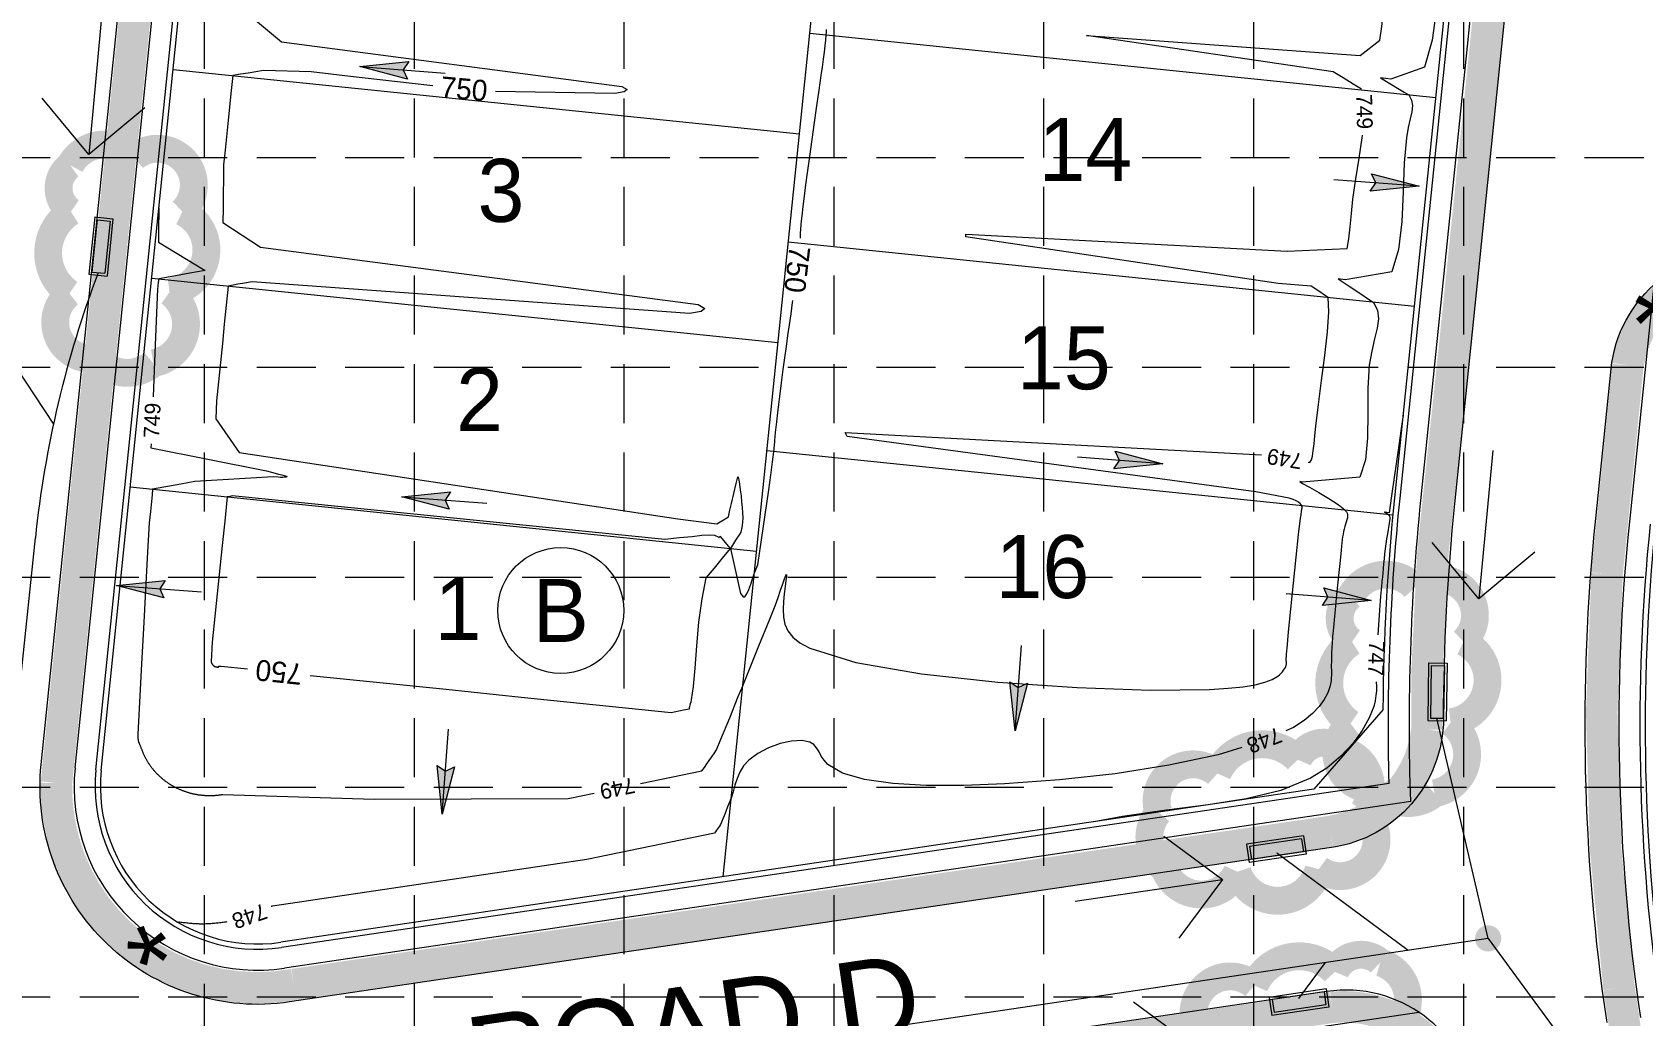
# Model space of a CAD drawing. Header units: feet. Extents: x 46644 to 49208, y 46045 to 47649.
# Drawn here: x 47453 to 47760, y 46723.2 to 46910.7 of the extents above; entities that cross this region are included whole.
import ezdxf
from ezdxf.enums import TextEntityAlignment as Align

# ---------------------------------------------------------------- set-up
doc = ezdxf.new("R2010")
doc.units = ezdxf.units.FT
doc.header["$MEASUREMENT"] = 0
doc.linetypes.add('HIDDEN', pattern=[0.375, 0.25, -0.125])
doc.layers.get('0').update_dxf_attribs({"color": 1})
for name, color, linetype, lineweight in [('06213 - LEVE 12', 1, 'Continuous', 0), ('Level 11', 1, 'Continuous', 0), ('Level 13', 1, 'Continuous', 0), ('Level 15', 1, 'Continuous', 0), ('Level 45', 1, 'Continuous', 0), ('Level 52', 1, 'Continuous', 0), ('PC', 35, 'Continuous', 0), ('STORM', 5, 'Continuous', 0)]:
    doc.layers.add(name, color=color, linetype=linetype, lineweight=lineweight)
for name, color, linetype in [('EROSION BLANKET', 84, 'Continuous'), ('GRID', 254, 'HIDDEN'), ('LEGEND', 7, 'Continuous')]:
    doc.layers.add(name, color=color, linetype=linetype)
doc.styles.get("Standard").update_dxf_attribs({"font": 'ARIAL.TTF'})
doc.styles.add('Style-WORKING', font='WORKING.shx')
doc.styles.add('SURVEY', font='surveyor.shx')

msp = doc.modelspace()

# ---------------------------------------------------------------- hatches: boundary and pattern name
at = {"layer": 'Level 45', "linetype": 'Continuous', "lineweight": 0}
h = msp.add_hatch(color=5, dxfattribs=at)
edge = h.paths.add_edge_path()
edge.add_arc((47730.53, 46737.99), 2.5, 0, 360)
at = {"layer": 'Level 52', "linetype": 'Continuous', "lineweight": 0}
for points in [[(47524.78, 46905.13), (47523.73, 46903.53), (47524.52, 46901.79), (47515.48, 46904.17)], [(47708.06, 46880.4), (47709.11, 46881.99), (47708.32, 46883.74), (47717.36, 46881.36)], [(47659.19, 46827.51), (47660.24, 46829.1), (47659.45, 46830.85), (47668.49, 46828.47)], [(47532.73, 46823.14), (47531.69, 46821.55), (47532.48, 46819.8), (47523.44, 46822.18)], [(47478.37, 46806.24), (47477.32, 46804.65), (47478.11, 46802.9), (47469.07, 46805.28)], [(47698.96, 46801.46), (47700, 46803.05), (47699.21, 46804.8), (47708.25, 46802.42)], [(47639.37, 46786.89), (47640.97, 46785.84), (47642.71, 46786.64), (47640.34, 46777.59)], [(47530.17, 46770.94), (47531.77, 46769.9), (47533.51, 46770.69), (47531.15, 46761.65)]]:
    msp.add_hatch(color=7, dxfattribs=at).paths.add_polyline_path(points)

# ---------------------------------------------------------------- linework, layer by layer
at = {"color": 7, "linetype": 'Continuous', "lineweight": 0}
for p, q in [((47466.42, 46915.68), (47463.77, 46887.43)), ((47463.77, 46887.43), (47454.87, 46898.14)), ((47474.46, 46896.3), (47463.77, 46887.43)), ((47731.4, 46830.99), (47728.75, 46802.74)), ((47728.75, 46802.74), (47719.86, 46813.45)), ((47739.44, 46811.61), (47728.75, 46802.74)), ((47668.72, 46757.49), (47679.87, 46749.21)), ((47651.8, 46745.09), (47679.87, 46749.21)), ((47679.87, 46749.21), (47671.57, 46738.03)), ((47662.93, 46725.93), (47674.08, 46717.64))]:
    msp.add_line(p, q, dxfattribs=at)
at = {"layer": '06213 - LEVE 12', "color": 7, "linetype": 'Continuous', "lineweight": 0}
for p, q in [((47584.7, 46749.74), (47624.06, 47133.06)), ((47712.75, 46821.98), (47742.98, 47116.43)), ((47466.14, 46770), (47500.62, 47105.71)), ((47720.57, 46898.23), (47601.2, 46910.48)), ((47479.87, 46903.63), (47599.24, 46891.37)), ((47716.49, 46858.44), (47597.12, 46870.69)), ((47475.78, 46863.84), (47595.15, 46851.58)), ((47712.4, 46818.64), (47593.03, 46830.9)), ((47471.69, 46824.05), (47591.07, 46811.79)), ((47710.53, 46781.64), (47697.3, 46766.42)), ((47697.3, 46766.42), (47500.38, 46737.26))]:
    msp.add_line(p, q, dxfattribs=at)
at = {"layer": '06213 - LEVE 12', "color": 7, "linetype": 'Continuous', "lineweight": 0, "extrusion": (0, 0, -1)}
for radius, start in [(425, 0.4143), (375, 351.5747)]:
    msp.add_arc((-48135.52, 46778.57), radius, start, 5.8631, dxfattribs=at)
at = {"layer": '06213 - LEVE 12', "color": 7, "linetype": 'Continuous', "lineweight": 0}
msp.add_arc((47495.99, 46766.93), 30, 174.1369, 278.425, dxfattribs=at)
at = {"layer": 'EROSION BLANKET', "linetype": 'Continuous', "lineweight": 0, "const_width": 6}
for points in [[(47941.68, 47315.39), (47942.29, 47197.14, 0.414855), (47963.97, 47174.97), (47979.4, 47173.26, -0.10758), (48082.6, 47134.84), (48395.33, 46935.36, 0.3837), (48423.92, 46939.62, -1.759714), (48447.08, 46868.43, 0.379596), (48421.24, 46855.04, 0.06409), (48411.08, 46791.21), (48407.09, 46494.87, 0.010519), (48408.71, 46472.77, -1.535572), (48335.36, 46504.37, 0.02726), (48351.7, 46526.8), (48367.85, 46556.77, 0.440366), (48352.87, 46585.68, -0.080008), (48202.11, 46647.87), (47959.83, 46814.28, 0.130822), (47849.01, 46858.77), (47780.1, 46865.91, 0.385183), (47757.17, 46847.23), (47753.19, 46807.45, 0.050673), (47755.48, 46728.54), (47775.41, 46593.74)], [(47742.7, 46585.8), (47725.33, 46705.2, 0.408164), (47700.71, 46724.86), (47502.5, 46695.54, 0.402813), (47484.65, 46670.83), (47488.4, 46646.66), (47493.01, 46627.5, -1.233437), (47407.69, 46625.89), (47411.44, 46644.21), (47454.33, 47061.01, 0.408453), (47435.94, 47085.61), (47414.55, 47087.51), (47389.67, 47087.46, -1.038547), (47397.06, 47176.26), (47415.84, 47174.24), (47888.65, 47175.75)]]:
    msp.add_lwpolyline(points, format="xyb", dxfattribs=at)
msp.add_lwpolyline([(47751.66, 47118.27), (47724.39, 46853.32), (47720, 46811.62), (47718.9, 46789.13), (47718.87, 46777.8, -0.335592), (47700.46, 46758.37), (47502.84, 46729.21, -0.474911), (47457.61, 46767.6), (47492.3, 47106.36, -0.371269), (47528.43, 47140.6), (47731.85, 47141.87, -0.40085), (47751.72, 47118.98), (47751.69, 47118.66)], format="xyb", close=True, dxfattribs=at)
at = {"layer": 'GRID', "color": 252, "linetype": 'HIDDEN', "lineweight": 0, "ltscale": 45}
for p, q in [((47485.8, 47606.85), (47485.8, 46206.68)), ((47525.8, 47606.85), (47525.8, 46206.68)), ((47565.8, 47606.85), (47565.8, 46206.68)), ((47605.8, 47606.85), (47605.8, 46206.68)), ((47645.8, 47606.85), (47645.8, 46206.68)), ((47685.8, 47606.85), (47685.8, 46206.68)), ((47725.8, 47606.85), (47725.8, 46206.68)), ((46685.8, 46886.85), (49165.8, 46886.85)), ((46685.8, 46846.85), (49165.8, 46846.85)), ((46685.8, 46806.85), (49165.8, 46806.85)), ((46685.8, 46766.85), (49165.8, 46766.85)), ((46685.8, 46726.85), (49165.8, 46726.85))]:
    msp.add_line(p, q, dxfattribs=at)
at = {"layer": 'LEGEND', "color": 170, "ltscale": 100, "const_width": 5.31}
for points in [[(47460.1, 46860.93, 0.520567), (47460.1, 46860.93, 0.765195), (47465.24, 46848.51, 0.417879), (47476.09, 46847.64, 0.6649), (47479.18, 46861.17, 0.744833), (47481.62, 46876.51, 0.975642), (47472.39, 46886.86, 0.520567), (47460.25, 46885.35, 0.520567), (47460.4, 46876.51, 0.540264), (47460.1, 46860.93)], [(47704.3, 46778.94, 0.520567), (47704.3, 46778.94, 0.765195), (47709.44, 46766.52, 0.417879), (47720.29, 46765.65, 0.6649), (47723.38, 46779.18, 0.744833), (47725.82, 46794.53, 0.975642), (47716.59, 46804.87, 0.520567), (47704.45, 46803.36, 0.520567), (47704.6, 46794.52, 0.540264), (47704.3, 46778.94)], [(47678.91, 46769.42, 0.520567), (47678.91, 46769.42, 0.765195), (47667.67, 46762.04, 0.417879), (47668.84, 46751.23, 0.6649), (47682.71, 46750.71, 0.744833), (47698.24, 46751.19, 0.975642), (47706.68, 46762.19, 0.520567), (47702.92, 46773.84, 0.520567), (47694.27, 46772.04, 0.540264), (47678.91, 46769.42)], [(47685.97, 46729, 0.520567), (47685.97, 46729, 0.765195), (47674.73, 46721.62, 0.417879), (47675.9, 46710.81, 0.6649), (47689.77, 46710.29, 0.744833), (47705.3, 46710.77, 0.975642), (47713.74, 46721.77, 0.520567), (47709.98, 46733.42, 0.520567), (47701.33, 46731.62, 0.540264), (47685.97, 46729)]]:
    msp.add_lwpolyline(points, format="xyb", close=True, dxfattribs=at)
at = {"layer": 'Level 11', "color": 7, "linetype": 'Continuous', "lineweight": 0}
msp.add_circle((47553.75, 46800.5), 12, dxfattribs=at)
msp.add_circle((47553.75, 46800.5), 12, dxfattribs=at)
at = {"layer": 'Level 13', "color": 7, "linetype": 'Continuous', "lineweight": 0}
for p, q in [((47724.19, 46820.81), (47754.65, 47117.47)), ((47454.7, 46771.17), (47489.18, 47106.88)), ((47751.04, 46818.06), (47753.97, 46846.53)), ((47700.69, 46755.3), (47502.07, 46725.88)), ((47699.75, 46727.87), (47502.69, 46698.68))]:
    msp.add_line(p, q, dxfattribs=at)
at = {"layer": 'Level 13', "color": 7, "linetype": 'Continuous', "lineweight": 0, "extrusion": (0, 0, -1)}
for centre, radius, start, end in [((-47778.84, 46843.98), 25, 5.8631, 95.8631), ((-48135.52, 46778.57), 413.5, 0.19, 5.8631), ((-48135.52, 46778.57), 386.5, 351.5747, 5.8631), ((-47697.02, 46780.03), 25, 180.19, 261.575), ((-47495.99, 46766.93), 41.5, 261.575, 5.8631)]:
    msp.add_arc(centre, radius, start, end, dxfattribs=at)
at = {"layer": 'Level 13', "color": 7, "linetype": 'Continuous', "lineweight": 0}
msp.add_arc((47703.41, 46703.14), 25, 8.4253, 98.425, dxfattribs=at)
at = {"layer": 'Level 15', "color": 7, "linetype": 'Continuous', "lineweight": 0}
for p, q in [((47713.74, 46821.88), (47745.85, 47134.6)), ((47717.72, 46821.47), (47749.9, 47134.86)), ((47461.17, 46770.51), (47495.64, 47106.22)), ((47465.15, 46770.1), (47499.62, 47105.81)), ((47757.51, 46817.39), (47762.15, 46862.59)), ((47711.67, 46767.54), (47500.53, 46736.27)), ((47715.77, 46764.1), (47501.12, 46732.31)), ((47717.34, 46723.9), (47487.01, 46689.79))]:
    msp.add_line(p, q, dxfattribs=at)
at = {"layer": 'Level 15', "color": 7, "linetype": 'Continuous', "lineweight": 0, "extrusion": (0, 0, -1)}
for radius, start in [(424, 358.5092), (420, 358.0261), (380, 351.5747), (376, 351.5747)]:
    msp.add_arc((-48135.52, 46778.57), radius, start, 5.8631, dxfattribs=at)
at = {"layer": 'Level 15', "color": 7, "linetype": 'Continuous', "lineweight": 0}
for radius in [35, 31]:
    msp.add_arc((47495.99, 46766.93), radius, 174.1369, 278.425, dxfattribs=at)
at = {"layer": 'Level 45', "color": 7, "linetype": 'Continuous', "lineweight": 0}
for p, q in [((47515.48, 46904.17), (47531.71, 46902.92)), ((47668.49, 46828.47), (47652.26, 46829.72)), ((47523.44, 46822.18), (47539.66, 46820.93)), ((47469.07, 46805.28), (47485.3, 46804.03)), ((47708.25, 46802.42), (47692.03, 46803.67)), ((47640.34, 46777.59), (47641.57, 46793.82)), ((47531.15, 46761.65), (47532.37, 46777.88))]:
    msp.add_line(p, q, dxfattribs=at)
at = {"layer": 'Level 45', "color": 97, "linetype": 'Continuous', "lineweight": 0}
msp.add_line((47717.36, 46881.36), (47701.13, 46882.61), dxfattribs=at)
at = {"layer": 'Level 45', "color": 5, "linetype": 'Continuous', "lineweight": 0}
for p, q in [((47464.92, 46875.51), (47463.79, 46864.57)), ((47465.36, 46874.96), (47464.34, 46865.01)), ((47464.92, 46875.51), (47468.4, 46875.15)), ((47465.36, 46874.96), (47467.85, 46874.7)), ((47467.85, 46874.7), (47466.83, 46864.76)), ((47468.4, 46875.15), (47467.27, 46864.21)), ((47463.79, 46864.57), (47467.27, 46864.21)), ((47464.34, 46865.01), (47466.83, 46864.76)), ((47719.19, 46790.49), (47719.02, 46779.5)), ((47719.19, 46790.49), (47722.69, 46790.44)), ((47722.69, 46790.44), (47722.52, 46779.44)), ((47719.68, 46789.98), (47719.53, 46779.99)), ((47719.68, 46789.98), (47722.18, 46789.95)), ((47722.18, 46789.95), (47722.02, 46779.95)), ((47719.02, 46779.5), (47722.52, 46779.44)), ((47719.53, 46779.99), (47722.02, 46779.95)), ((47695.36, 46757.54), (47684.48, 46755.93)), ((47694.93, 46756.97), (47685.04, 46755.51)), ((47694.93, 46756.97), (47695.3, 46754.5)), ((47695.36, 46757.54), (47695.87, 46754.08)), ((47684.48, 46755.93), (47684.99, 46752.47)), ((47695.87, 46754.08), (47684.99, 46752.47)), ((47685.04, 46755.51), (47685.41, 46753.04)), ((47695.3, 46754.5), (47685.41, 46753.04)), ((47699.68, 46728.36), (47688.8, 46726.75)), ((47688.8, 46726.75), (47689.31, 46723.29)), ((47699.25, 46727.79), (47689.36, 46726.33)), ((47689.36, 46726.33), (47689.73, 46723.85)), ((47699.25, 46727.79), (47699.62, 46725.32)), ((47699.68, 46728.36), (47700.19, 46724.9)), ((47700.19, 46724.9), (47689.31, 46723.29)), ((47699.62, 46725.32), (47689.73, 46723.85))]:
    msp.add_line(p, q, dxfattribs=at)
at = {"layer": 'Level 52', "color": 7, "linetype": 'Continuous', "lineweight": 0, "flags": 128}
for points in [[(47524.78, 46905.13), (47523.73, 46903.53), (47524.52, 46901.79), (47515.48, 46904.17)], [(47708.06, 46880.4), (47709.11, 46881.99), (47708.32, 46883.74), (47717.36, 46881.36)], [(47659.19, 46827.51), (47660.24, 46829.1), (47659.45, 46830.85), (47668.49, 46828.47)], [(47532.73, 46823.14), (47531.69, 46821.55), (47532.48, 46819.8), (47523.44, 46822.18)], [(47478.37, 46806.24), (47477.32, 46804.65), (47478.11, 46802.9), (47469.07, 46805.28)], [(47698.96, 46801.46), (47700, 46803.05), (47699.21, 46804.8), (47708.25, 46802.42)], [(47639.37, 46786.89), (47640.97, 46785.84), (47642.71, 46786.64), (47640.34, 46777.59)], [(47530.17, 46770.94), (47531.77, 46769.9), (47533.51, 46770.69), (47531.15, 46761.65)]]:
    msp.add_lwpolyline(points, close=True, dxfattribs=at)
at = {"layer": 'PC', "color": 35, "linetype": 'Continuous', "lineweight": 0, "flags": 128}
for points in [[(47706.38, 46899.87), (47704.81, 46900.82), (47702.9, 46902), (47701.94, 46902.58), (47700.98, 46903.17), (47653.94, 46910.1), (47706.12, 46906.27), (47709.88, 46909.2), (47710.27, 46911.81), (47710.58, 46914.83), (47710.88, 46918.12), (47711.26, 46921.51), (47711.81, 46925.04), (47712.41, 46928.45), (47712.96, 46931.64), (47713.3, 46934.55), (47713.33, 46937.1), (47712.9, 46939.22), (47697.93, 46944.69), (47677.58, 46947.44), (47677.05, 46947.72), (47676.93, 46947.95), (47677.36, 46948.13), (47696.05, 46947.69)], [(47490.69, 46917.15), (47500.51, 46908.88), (47565.39, 46900.34), (47566.43, 46899.77), (47565.86, 46899.36), (47564.06, 46899.05), (47541.29, 46899.41)], [(47720.74, 46915.66), (47719.88, 46909.21), (47718.4, 46904.06), (47712.01, 46901.74), (47711.01, 46901.9), (47710, 46902.05), (47711.79, 46900.96), (47713.59, 46899.86), (47714.49, 46899.31), (47715.38, 46898.76), (47715.95, 46897.78), (47716.12, 46896.73), (47716, 46895.56), (47715.69, 46894.19), (47715.31, 46892.55), (47714.95, 46890.59), (47714.55, 46885.85), (47714.36, 46880.3), (47714.1, 46874.56), (47713.46, 46869.27), (47712.18, 46865.07), (47703.28, 46863.51), (47701.95, 46863.7), (47704.2, 46862.21), (47705.33, 46861.47), (47708.7, 46859.23), (47709.46, 46857.72), (47709.62, 46856.1), (47709.38, 46854.29), (47708.89, 46852.26), (47708.33, 46849.94), (47707.87, 46847.28), (47707.6, 46842.9), (47707.58, 46838.14), (47707.52, 46833.43), (47707.12, 46829.21), (47706.08, 46825.9), (47695.14, 46824.94), (47694.63, 46825.08), (47694.63, 46825.08), (47694.63, 46825.08), (47694.63, 46825.08), (47694.63, 46825.08), (47694.63, 46825.08), (47694.63, 46825.08), (47695.16, 46824.73), (47696.48, 46823.99), (47698.26, 46822.98), (47700.18, 46821.84), (47701.93, 46820.7), (47703.18, 46819.68), (47703.2, 46819.67), (47703.22, 46819.65), (47703.24, 46819.63), (47703.25, 46819.62), (47703.27, 46819.6), (47703.28, 46819.58), (47703.5, 46819.31), (47703.65, 46819.05), (47703.72, 46818.82), (47703.75, 46818.6), (47703.73, 46818.38), (47703.69, 46818.15), (47703.6, 46817.76), (47703.49, 46817.35), (47703.36, 46816.92), (47703.22, 46816.48), (47703.09, 46816.02), (47702.97, 46815.55), (47702.87, 46815.07), (47702.78, 46814.56), (47702.71, 46814.01), (47702.64, 46813.41), (47702.56, 46812.73), (47702.48, 46811.97), (47702.29, 46810.02), (47702.06, 46807.76), (47701.81, 46805.33), (47701.57, 46802.91), (47701.35, 46800.65), (47701.16, 46798.7), (47701.09, 46797.93), (47701.03, 46797.25), (47700.98, 46796.64), (47700.93, 46796.09), (47700.89, 46795.57), (47700.85, 46795.07), (47700.82, 46794.58), (47700.79, 46794.09), (47700.76, 46793.6), (47700.73, 46793.11), (47700.7, 46792.62), (47700.68, 46792.13), (47700.66, 46791.63), (47700.65, 46791.14), (47700.64, 46790.64), (47700.63, 46790.14), (47700.63, 46789.64), (47700.64, 46789.14), (47700.64, 46788.65), (47700.64, 46788.14), (47700.62, 46787.63), (47700.58, 46787.09), (47700.49, 46786.54), (47700.36, 46785.95), (47699.94, 46784.78), (47699.28, 46783.51), (47698.33, 46782.19), (47697.06, 46780.84), (47695.43, 46779.5), (47693.41, 46778.19), (47691.99, 46777.56)], [(47599.43, 46871.48), (47599.44, 46871.75), (47599.45, 46872.14), (47599.47, 46872.54), (47599.49, 46872.98), (47599.59, 46874.21), (47599.74, 46875.72), (47599.95, 46877.47), (47600.19, 46879.44), (47600.48, 46881.6), (47600.79, 46883.9), (47601.22, 46887.02), (47601.67, 46890.25), (47602.12, 46893.5), (47602.57, 46896.67), (47603, 46899.69), (47603.4, 46902.47), (47603.63, 46904.08), (47603.84, 46905.55), (47604.02, 46906.89), (47604.18, 46908.11), (47604.29, 46909.2), (47604.37, 46910.16), (47604.39, 46910.7), (47604.41, 46911.2)], [(47529.34, 46900.49), (47522.03, 46901.29), (47513.66, 46902.28), (47506.18, 46903.18), (47497.08, 46903.41), (47494.16, 46902.93), (47492.7, 46902.7), (47491.24, 46902.46), (47490.94, 46899.62), (47490.36, 46893.93), (47489.78, 46888.25), (47489.48, 46885.41), (47489.4, 46877.18), (47489.37, 46874.44), (47496.49, 46869.75)], [(47696.19, 46828.76), (47696.55, 46828.72), (47696.84, 46829.18), (47697.05, 46829.93), (47697.2, 46830.95), (47697.34, 46832.24), (47697.48, 46833.81), (47697.66, 46835.63), (47698.16, 46839.73), (47698.77, 46844.36), (47699.39, 46849.11), (47699.88, 46853.59), (47700.15, 46857.39), (47700.05, 46860.12), (47699.51, 46860.48), (47698.42, 46861.21), (47696.78, 46862.29), (47690.53, 46862.85), (47630.97, 46871.72), (47630.95, 46872.25), (47692.25, 46868.96), (47703.67, 46869.5), (47703.96, 46871.36), (47704.2, 46873.6), (47704.45, 46876.13), (47704.75, 46878.89), (47705.3, 46882.77), (47705.92, 46886.73), (47706.5, 46890.58), (47706.57, 46891.11)], [(47477.1, 46877.41), (47477.14, 46877.1), (47477.1, 46872.83), (47477.08, 46870.7), (47485.98, 46865.3), (47484.5, 46865.04), (47483.03, 46864.77), (47478.59, 46863.97), (47477.11, 46863.7), (47477.04, 46863.04), (47476.97, 46862.37), (47476.9, 46861.71), (47476.4, 46849.62), (47476.05, 46841.22)], [(47496.49, 46869.75), (47579.92, 46858.79), (47581.24, 46858.03), (47580.54, 46857.51), (47578.28, 46857.11)], [(47578.28, 46857.11), (47494.92, 46863.16), (47493.1, 46862.83), (47492.19, 46862.67), (47491.28, 46862.5), (47490.37, 46862.34), (47490, 46858.69), (47489.62, 46855.04), (47489.25, 46851.4), (47488.87, 46847.75), (47488.5, 46844.1), (47488.12, 46840.45), (47488.05, 46838.73), (47487.98, 46837), (47492.48, 46830.62)], [(47578.29, 46781.78), (47578.31, 46781.99), (47578.35, 46782.21), (47578.42, 46782.46), (47578.51, 46782.75), (47578.6, 46783.09), (47578.68, 46783.49), (47579.08, 46785.99), (47579.37, 46789.53), (47579.67, 46793.74), (47580.08, 46798.25), (47580.72, 46802.72), (47581.5, 46806.74), (47582.27, 46807.67), (47583.03, 46808.59), (47583.8, 46809.52), (47584.56, 46810.45), (47586.09, 46812.3), (47586.86, 46808.87), (47587.62, 46805.44), (47588, 46803.73), (47588.53, 46803.08), (47588.86, 46803.12), (47589.21, 46803.64), (47589.59, 46804.47), (47589.96, 46805.49), (47590.31, 46806.55), (47590.63, 46807.51), (47591.15, 46808.78), (47591.32, 46809.21), (47593.4, 46823.47), (47593.78, 46826.27), (47594.13, 46828.8), (47594.39, 46830.76), (47594.43, 46831.18), (47594.46, 46831.55), (47594.49, 46831.88), (47594.51, 46832.21), (47594.53, 46832.54), (47594.56, 46832.9), (47594.7, 46834.45), (47594.92, 46836.45), (47595.19, 46838.77), (47595.5, 46841.28), (47595.83, 46843.88), (47596.17, 46846.43), (47596.47, 46848.67), (47596.77, 46850.81), (47597.06, 46852.89), (47597.35, 46854.96), (47597.65, 46857.04), (47597.95, 46859.18), (47598.01, 46859.57)], [(47714.34, 46837.74), (47713.97, 46835.17), (47713.51, 46831.96), (47712.12, 46822.33), (47711.66, 46819.12), (47711.24, 46819.17), (47711.09, 46819.19), (47710.95, 46819.21), (47710.81, 46819.2), (47710.81, 46819.21), (47710.8, 46819.21), (47710.8, 46819.22), (47710.8, 46819.22), (47710.8, 46819.22), (47710.8, 46819.23), (47711.19, 46818.98), (47711.32, 46818.9), (47711.45, 46818.81), (47711.51, 46818.81), (47711.52, 46818.79), (47711.53, 46818.78), (47711.54, 46818.77), (47711.55, 46818.76), (47711.56, 46818.74), (47711.57, 46818.73), (47711.7, 46818.48), (47711.76, 46818.2), (47711.77, 46817.88), (47711.74, 46817.53), (47711.67, 46817.13), (47711.6, 46816.71), (47711.46, 46815.93), (47711.32, 46815.08), (47711.18, 46814.18), (47711.05, 46813.23), (47710.92, 46812.26), (47710.8, 46811.29), (47710.69, 46810.33), (47710.59, 46809.39), (47710.51, 46808.49), (47710.43, 46807.63), (47710.36, 46806.82), (47710.29, 46806.09), (47710.26, 46805.71), (47710.22, 46805.35), (47710.19, 46804.99), (47710.16, 46804.64), (47710.13, 46804.28), (47710.09, 46803.9), (47710.03, 46803.15), (47709.96, 46802.33), (47709.89, 46801.46), (47709.82, 46800.55), (47709.75, 46799.62), (47709.68, 46798.67), (47709.61, 46797.74), (47709.54, 46796.81), (47709.48, 46795.88), (47709.48, 46795.86)], [(47691.89, 46789.64), (47691.94, 46789.78), (47691.98, 46789.91), (47692.02, 46790.03), (47692.05, 46790.16), (47692.07, 46790.27), (47692.1, 46790.39), (47692.09, 46790.49), (47692.08, 46790.58), (47692.07, 46790.67), (47692.06, 46790.76), (47692.05, 46790.86), (47692.05, 46790.95), (47692.04, 46791.05), (47692.04, 46791.16), (47692.04, 46791.27), (47692.05, 46791.39), (47692.05, 46791.53), (47692.06, 46791.69), (47692.07, 46791.87), (47692.09, 46792.08), (47692.11, 46792.32), (47692.13, 46792.59), (47692.16, 46792.9), (47692.19, 46793.26), (47692.49, 46796.4), (47692.93, 46800.76), (47693.43, 46805.73), (47693.95, 46810.69), (47694.41, 46815.01), (47694.77, 46818.09), (47694.82, 46818.44), (47694.86, 46818.73), (47694.89, 46818.99), (47694.93, 46819.21), (47694.96, 46819.4), (47694.98, 46819.56), (47695.01, 46819.7), (47695.03, 46819.82), (47695.04, 46819.92), (47695.06, 46820.01), (47695.06, 46820.09), (47695.06, 46820.16), (47695.06, 46820.2), (47695.05, 46820.25), (47695.04, 46820.29), (47695.03, 46820.34), (47695.01, 46820.38), (47694.99, 46820.43), (47694.99, 46820.44), (47694.99, 46820.44), (47694.99, 46820.44), (47694.99, 46820.44), (47694.99, 46820.45), (47694.99, 46820.45), (47694.87, 46820.65), (47694.68, 46820.87), (47694.38, 46821.12), (47693.96, 46821.39), (47693.39, 46821.66), (47692.63, 46821.93), (47686.26, 46823.12), (47608.35, 46833.64), (47607.96, 46834.4), (47687.31, 46830.19), (47687.31, 46830.19)], [(47475.67, 46832.23), (47475.64, 46831.49), (47497.68, 46827.09), (47498.59, 46826.84), (47499.29, 46826.66), (47499.97, 46826.49), (47500.57, 46826.34), (47501.06, 46826.21), (47501.4, 46826.1), (47501.55, 46826.01), (47501.51, 46825.95), (47501.36, 46825.91), (47501.1, 46825.88), (47500.76, 46825.86), (47500.36, 46825.87), (47499.91, 46825.89), (47498.96, 46825.98), (47484.01, 46825.09), (47481.32, 46824.59), (47475.96, 46823.61), (47475.85, 46822.54), (47475.52, 46819.34), (47475.41, 46818.28), (47475.3, 46817.21), (47474.94, 46810.5), (47474.22, 46797.07), (47473.86, 46790.35), (47473.14, 46776.92), (47473.14, 46776.59), (47473.14, 46776.31), (47473.16, 46776.09), (47473.17, 46775.91), (47473.2, 46775.76), (47473.23, 46775.63), (47473.26, 46775.52), (47473.29, 46775.42), (47473.32, 46775.32), (47473.36, 46775.24), (47473.4, 46775.15), (47473.43, 46775.06), (47473.47, 46774.97), (47473.52, 46774.87), (47473.56, 46774.77), (47473.6, 46774.67), (47473.64, 46774.56), (47473.69, 46774.45), (47473.73, 46774.34), (47473.78, 46774.22), (47473.82, 46774.1), (47473.87, 46773.98), (47473.92, 46773.86), (47473.97, 46773.74), (47474.02, 46773.61), (47474.07, 46773.49), (47474.12, 46773.36), (47474.18, 46773.24), (47474.23, 46773.11), (47474.29, 46772.99), (47474.35, 46772.86), (47474.41, 46772.74), (47474.47, 46772.62), (47474.53, 46772.5), (47474.59, 46772.38), (47474.65, 46772.26), (47474.72, 46772.15), (47474.78, 46772.03), (47474.85, 46771.92), (47474.92, 46771.8), (47474.99, 46771.69), (47475.06, 46771.58), (47475.13, 46771.46), (47475.2, 46771.35), (47475.27, 46771.24), (47475.35, 46771.14), (47475.42, 46771.03), (47475.5, 46770.92), (47475.57, 46770.81), (47475.65, 46770.71), (47475.73, 46770.6), (47475.81, 46770.5), (47475.89, 46770.4), (47475.97, 46770.29), (47476.06, 46770.19), (47476.14, 46770.09), (47476.22, 46770), (47476.31, 46769.9), (47476.4, 46769.8), (47476.48, 46769.7), (47476.57, 46769.61), (47476.66, 46769.51), (47476.75, 46769.42), (47476.84, 46769.33), (47476.93, 46769.24), (47477.02, 46769.15), (47477.11, 46769.06), (47477.21, 46768.97), (47477.3, 46768.88), (47477.4, 46768.79), (47477.49, 46768.71), (47477.59, 46768.62), (47477.69, 46768.54), (47477.79, 46768.45), (47477.89, 46768.37), (47477.98, 46768.29), (47478.09, 46768.21), (47478.19, 46768.13), (47478.29, 46768.06), (47478.39, 46767.98), (47478.49, 46767.9), (47478.6, 46767.83), (47478.7, 46767.76), (47478.81, 46767.68), (47478.91, 46767.61), (47479.02, 46767.54), (47479.12, 46767.47), (47479.23, 46767.4), (47479.34, 46767.33), (47479.45, 46767.27), (47479.56, 46767.2), (47479.67, 46767.14), (47479.78, 46767.07), (47479.89, 46767.01), (47480, 46766.95), (47480.11, 46766.89), (47480.22, 46766.83), (47480.34, 46766.77), (47480.45, 46766.72), (47480.56, 46766.66), (47480.68, 46766.61), (47480.79, 46766.55), (47480.91, 46766.5), (47481.02, 46766.45), (47481.14, 46766.4), (47481.26, 46766.35), (47481.37, 46766.3), (47481.49, 46766.25), (47481.61, 46766.21), (47481.73, 46766.16), (47481.84, 46766.12), (47481.96, 46766.07), (47482.08, 46766.03), (47482.2, 46765.99), (47482.32, 46765.95), (47482.44, 46765.91), (47482.56, 46765.87), (47482.68, 46765.84), (47482.8, 46765.8), (47482.92, 46765.77), (47483.04, 46765.73), (47483.17, 46765.7), (47483.29, 46765.67), (47483.41, 46765.64), (47483.53, 46765.61), (47483.65, 46765.58), (47483.78, 46765.55), (47483.9, 46765.53), (47484.02, 46765.5), (47484.15, 46765.48), (47484.27, 46765.46), (47484.39, 46765.43), (47484.52, 46765.41), (47484.64, 46765.39), (47484.77, 46765.38), (47484.89, 46765.36), (47485.01, 46765.34), (47485.14, 46765.33), (47485.26, 46765.31), (47485.39, 46765.3), (47485.51, 46765.29), (47485.64, 46765.28), (47485.76, 46765.27), (47485.89, 46765.26), (47486.01, 46765.25), (47486.14, 46765.24), (47486.26, 46765.24), (47486.39, 46765.23), (47486.51, 46765.23), (47486.63, 46765.23), (47486.76, 46765.23), (47486.88, 46765.23), (47487.01, 46765.23), (47487.13, 46765.23), (47487.26, 46765.23), (47487.38, 46765.24), (47487.51, 46765.24), (47487.63, 46765.25), (47487.76, 46765.26), (47487.88, 46765.26), (47488.01, 46765.27), (47488.13, 46765.28), (47488.25, 46765.3), (47488.38, 46765.31), (47488.5, 46765.32), (47488.62, 46765.34), (47488.75, 46765.35), (47488.87, 46765.37), (47488.99, 46765.38), (47489.12, 46765.4), (47489.24, 46765.42), (47489.36, 46765.44), (47518.21, 46764.51), (47555.19, 46764.65), (47560.14, 46765.67)], [(47492.48, 46830.62), (47576.07, 46817.97), (47583.53, 46817.02), (47585.71, 46818.37), (47586.01, 46819.64), (47586.31, 46820.91), (47587.2, 46824.71), (47587.5, 46825.98), (47587.59, 46825.89), (47587.7, 46825.39), (47587.83, 46824.56), (47587.97, 46823.52), (47588.11, 46822.37), (47588.23, 46821.21), (47588.34, 46820.13), (47588.41, 46819.12), (47588.44, 46818.16), (47588.4, 46817.24), (47588.29, 46816.34), (47588.09, 46815.44), (47587.76, 46814.92), (47587.09, 46813.87), (47586.09, 46812.3), (47585.72, 46812.76), (47584.61, 46814.13), (47584.23, 46814.58), (47583.93, 46814.38), (47583.1, 46814.77), (47582.03, 46814.87), (47580.62, 46814.77), (47578.78, 46814.56), (47576.39, 46814.33), (47573.59, 46814.05)], [(47573.59, 46814.05), (47491.14, 46822.33), (47490.9, 46822.28), (47490.41, 46822.19), (47490.17, 46822.15), (47489.69, 46817.53), (47489.22, 46812.91), (47488.27, 46803.67), (47487.32, 46794.44), (47487.13, 46790.77), (47487.13, 46790.75), (47487.13, 46790.73), (47487.13, 46790.7), (47487.13, 46790.68), (47487.13, 46790.66), (47487.14, 46790.64), (47487.14, 46790.63), (47487.14, 46790.61), (47487.14, 46790.6), (47487.15, 46790.58), (47487.15, 46790.57), (47487.15, 46790.55), (47487.16, 46790.54), (47487.16, 46790.53), (47487.16, 46790.52), (47487.17, 46790.51), (47487.17, 46790.5), (47487.17, 46790.49), (47487.18, 46790.48), (47487.18, 46790.47), (47487.19, 46790.46), (47487.19, 46790.45), (47487.2, 46790.44), (47487.2, 46790.44), (47487.2, 46790.43), (47487.21, 46790.42), (47487.21, 46790.41), (47487.22, 46790.4), (47487.22, 46790.39), (47487.23, 46790.38), (47487.24, 46790.38), (47487.24, 46790.37), (47487.25, 46790.36), (47487.25, 46790.35), (47487.26, 46790.34), (47487.26, 46790.33), (47487.27, 46790.33), (47487.28, 46790.32), (47487.28, 46790.31), (47487.29, 46790.3), (47487.29, 46790.29), (47487.3, 46790.28), (47487.31, 46790.27), (47487.31, 46790.26), (47487.32, 46790.25), (47487.33, 46790.25), (47487.33, 46790.24), (47487.34, 46790.23), (47487.35, 46790.22), (47487.35, 46790.21), (47487.36, 46790.2), (47487.37, 46790.19), (47487.38, 46790.18), (47487.38, 46790.17), (47487.39, 46790.17), (47487.4, 46790.16), (47487.41, 46790.15), (47487.41, 46790.14), (47487.42, 46790.13), (47487.43, 46790.12), (47487.44, 46790.11), (47487.45, 46790.1), (47487.45, 46790.1), (47487.46, 46790.09), (47487.47, 46790.08), (47487.48, 46790.07), (47487.49, 46790.06), (47487.5, 46790.05), (47487.5, 46790.05), (47487.51, 46790.04), (47487.52, 46790.03), (47487.53, 46790.02), (47487.54, 46790.01), (47487.55, 46790.01), (47487.56, 46790), (47487.57, 46789.99), (47487.58, 46789.98), (47487.58, 46789.98), (47487.59, 46789.97), (47487.6, 46789.96), (47487.61, 46789.96), (47487.62, 46789.95), (47487.63, 46789.94), (47487.64, 46789.94), (47487.65, 46789.93), (47487.66, 46789.92), (47487.67, 46789.92), (47487.68, 46789.91), (47487.69, 46789.9), (47487.7, 46789.9), (47487.71, 46789.89), (47487.72, 46789.89), (47487.73, 46789.88), (47487.74, 46789.87), (47487.75, 46789.87), (47487.76, 46789.86), (47487.77, 46789.86), (47487.78, 46789.85), (47487.79, 46789.85), (47487.8, 46789.84), (47487.81, 46789.84), (47487.82, 46789.83), (47487.83, 46789.83), (47487.84, 46789.82), (47487.85, 46789.82), (47487.86, 46789.81), (47487.87, 46789.81), (47487.89, 46789.8), (47487.9, 46789.8), (47487.91, 46789.8), (47487.92, 46789.79), (47487.93, 46789.79), (47487.94, 46789.78), (47487.95, 46789.78), (47487.96, 46789.78), (47487.97, 46789.77), (47487.98, 46789.77), (47488, 46789.77), (47488.01, 46789.76), (47488.02, 46789.76), (47488.03, 46789.76), (47488.04, 46789.75), (47488.05, 46789.75), (47488.06, 46789.75), (47488.08, 46789.75), (47488.09, 46789.74), (47488.1, 46789.74), (47488.11, 46789.74), (47488.12, 46789.74), (47488.13, 46789.73), (47488.15, 46789.73), (47488.16, 46789.73), (47488.17, 46789.73), (47488.18, 46789.73), (47488.19, 46789.72), (47488.21, 46789.72), (47488.22, 46789.72), (47488.23, 46789.72), (47488.24, 46789.72), (47488.25, 46789.72), (47488.26, 46789.72), (47488.28, 46789.71), (47488.29, 46789.71), (47488.3, 46789.71), (47488.31, 46789.71), (47488.32, 46789.71), (47488.33, 46789.71), (47488.35, 46789.71), (47488.36, 46789.71), (47488.37, 46789.71), (47488.38, 46789.71), (47488.39, 46789.71), (47488.4, 46789.71), (47488.41, 46789.71), (47488.42, 46789.71), (47488.43, 46789.71), (47488.44, 46789.71), (47488.45, 46789.71), (47488.46, 46789.71), (47488.47, 46789.71), (47488.48, 46789.72), (47488.49, 46789.72), (47488.49, 46789.72), (47488.5, 46789.72), (47488.51, 46789.72), (47488.52, 46789.72), (47488.52, 46789.73), (47488.53, 46789.73), (47488.53, 46789.73), (47488.54, 46789.73), (47488.54, 46789.74), (47488.54, 46789.74), (47488.55, 46789.74), (47488.55, 46789.75), (47488.55, 46789.75), (47488.55, 46789.75), (47488.55, 46789.76), (47488.55, 46789.76), (47488.55, 46789.76), (47488.55, 46789.77), (47488.55, 46789.77), (47488.55, 46789.78), (47488.54, 46789.78), (47488.54, 46789.79), (47488.54, 46789.79), (47488.53, 46789.8), (47488.53, 46789.8), (47488.53, 46789.81), (47488.52, 46789.81), (47488.52, 46789.82), (47488.52, 46789.82), (47488.51, 46789.83), (47488.51, 46789.83), (47488.51, 46789.84), (47488.51, 46789.84), (47488.51, 46789.85), (47488.52, 46789.85), (47488.52, 46789.86), (47488.53, 46789.86), (47488.53, 46789.87), (47488.55, 46789.87), (47488.56, 46789.87), (47488.58, 46789.88), (47488.6, 46789.88), (47488.62, 46789.88), (47488.65, 46789.88), (47488.69, 46789.88), (47488.73, 46789.88), (47488.77, 46789.88), (47488.82, 46789.88), (47488.85, 46789.88), (47488.88, 46789.88), (47488.91, 46789.88), (47488.95, 46789.88), (47488.98, 46789.87), (47489.02, 46789.87), (47494.07, 46789.35)], [(47568.96, 46767.49), (47580.66, 46769.91), (47581.13, 46770.58), (47581.6, 46771.25), (47582.06, 46771.92), (47582.53, 46772.59), (47583, 46773.25), (47583.46, 46773.92), (47584.29, 46775.95), (47585.95, 46780.02), (47587.6, 46784.08), (47588.43, 46786.11), (47589.47, 46788.66), (47591.54, 46793.76), (47593.61, 46798.86), (47594.64, 46801.41), (47595.18, 46802.95), (47595.67, 46804.37), (47596.09, 46805.6), (47596.43, 46806.56), (47596.67, 46807.17), (47596.79, 46807.34), (47596.78, 46807), (47596.68, 46806.21), (47596.51, 46805.07), (47596.34, 46803.7), (47596.2, 46802.22), (47596.14, 46800.74), (47596.21, 46799.25), (47596.48, 46797.88), (47597.05, 46796.61), (47597.97, 46795.43), (47599.33, 46794.33), (47601.2, 46793.3), (47610.01, 46790.59), (47622.5, 46788.43), (47637.08, 46786.84), (47652.16, 46785.81), (47666.14, 46785.34), (47677.43, 46785.45), (47680.95, 46785.66), (47683.83, 46785.96), (47686.13, 46786.34), (47687.95, 46786.81), (47689.36, 46787.36), (47690.42, 46787.98), (47690.77, 46788.25), (47691.07, 46788.53), (47691.33, 46788.81), (47691.55, 46789.1), (47691.74, 46789.38), (47691.89, 46789.64)], [(47506.01, 46788.13), (47531.92, 46785.47), (47546.22, 46784), (47574.82, 46781.06), (47575.4, 46781.18), (47576.56, 46781.42), (47577.13, 46781.54), (47578.29, 46781.78)], [(47709.21, 46786.87), (47709.23, 46786.08), (47709.22, 46785.2), (47709.15, 46784.27), (47708.99, 46783.28), (47708.72, 46782.22), (47707.85, 46780.02), (47706.51, 46777.63), (47704.71, 46775.15), (47702.46, 46772.73), (47699.77, 46770.47), (47696.66, 46768.51), (47690.98, 46766.2), (47684.43, 46764.6), (47677.13, 46763.45), (47669.21, 46762.42), (47660.81, 46761.25), (47655.35, 46760.24)], [(47683.6, 46774.36), (47679.08, 46773.01), (47669.66, 46771), (47659.41, 46769.39), (47648.8, 46768.19), (47638.34, 46767.43), (47630.58, 46767.14), (47623.41, 46767.16), (47617.03, 46767.54), (47611.64, 46768.3), (47607.45, 46769.49), (47604.65, 46771.16), (47603.95, 46771.95), (47603.42, 46772.76), (47602.98, 46773.57), (47602.52, 46774.3), (47601.98, 46774.93), (47601.26, 46775.39), (47599.71, 46775.72), (47597.75, 46775.61), (47595.56, 46775.12), (47593.34, 46774.32), (47591.29, 46773.26), (47589.59, 46771.99), (47588.6, 46770.88), (47587.88, 46769.7), (47587.35, 46768.47), (47586.95, 46767.22), (47586.6, 46765.96), (47586.23, 46764.72), (47585.55, 46763.05), (47585.21, 46762.21), (47584.87, 46761.37), (47584.19, 46759.7), (47584, 46759.42), (47583.8, 46759.15), (47583.42, 46758.6), (47583.23, 46758.32), (47583.04, 46758.05), (47558.72, 46753.02), (47498.79, 46744.12), (47498.69, 46744.11), (47498.6, 46744.09), (47498.54, 46744.08)], [(47490.09, 46741.14), (47489.89, 46741.11), (47489.66, 46741.08), (47489.42, 46741.04), (47489.19, 46741.01), (47488.95, 46740.98), (47488.72, 46740.95), (47488.48, 46740.92), (47488.24, 46740.9), (47488.01, 46740.87), (47487.77, 46740.85), (47487.53, 46740.83), (47487.3, 46740.81), (47487.06, 46740.8), (47486.82, 46740.78), (47486.59, 46740.77), (47486.35, 46740.76), (47486.11, 46740.75), (47485.87, 46740.74), (47485.63, 46740.74), (47485.4, 46740.74), (47485.16, 46740.74), (47484.92, 46740.74), (47484.68, 46740.75), (47484.44, 46740.76), (47484.2, 46740.77), (47483.96, 46740.78), (47483.71, 46740.8), (47483.47, 46740.81), (47483.23, 46740.83), (47482.98, 46740.86), (47482.74, 46740.88), (47482.49, 46740.91), (47482.25, 46740.94), (47482.01, 46740.96), (47481.77, 46740.99), (47481.54, 46741.02), (47481.32, 46741.05), (47481.1, 46741.08), (47480.89, 46741.1), (47480.86, 46741.11)]]:
    msp.add_lwpolyline(points, dxfattribs=at)
at = {"layer": 'STORM', "color": 5, "linetype": 'Continuous', "lineweight": 0}
for p, q in [((47437.3, 46865.98), (47457.04, 46835.98)), ((47450.92, 46788.16), (47453.61, 46814.32)), ((47730.53, 46737.99), (47720.77, 46779.97)), ((47715.27, 46735.72), (47690.28, 46754.26)), ((47730.53, 46737.99), (47456.54, 46697.4)), ((47730.53, 46737.99), (47756.46, 46702.71)), ((47699.44, 46733.38), (47694.38, 46726.57))]:
    msp.add_line(p, q, dxfattribs=at)
msp.add_arc((47652.56, 46793.89), 200, 159.2086, 174.1369, dxfattribs=at)

# ---------------------------------------------------------------- texts
at = {"color": 7, "linetype": 'Continuous', "lineweight": 0, "insert": (47537.23, 46706.63), "char_height": 16, "attachment_point": 7, "rotation": 8.3253, "line_spacing_factor": 0.722892}
msp.add_mtext('ROAD D', dxfattribs=at)
at = {"layer": 'Level 11', "color": 7, "linetype": 'Continuous', "lineweight": 0, "char_height": 12, "attachment_point": 5, "line_spacing_factor": 0.722892, "style": 'SURVEY'}
for s, insert in [('\\FENGINEERING.shx;14', (47653.74, 46888.36)), ('\\FENGINEERING.shx;14', (47653.74, 46888.36)), ('\\FENGINEERING.shx;3', (47542.35, 46880.48)), ('\\FENGINEERING.shx;3', (47542.35, 46880.48)), ('\\FENGINEERING.shx;15', (47649.65, 46848.57)), ('\\FENGINEERING.shx;15', (47649.65, 46848.57)), ('\\FENGINEERING.shx;2', (47538.27, 46840.69)), ('\\FENGINEERING.shx;2', (47538.27, 46840.69)), ('\\FENGINEERING.shx;16', (47645.57, 46808.78)), ('\\FENGINEERING.shx;16', (47645.57, 46808.78)), ('\\FENGINEERING.shx;1', (47534.18, 46800.9)), ('\\FENGINEERING.shx;1', (47534.18, 46800.9)), ('\\FENGINEERING.shx;B', (47553.75, 46800.5)), ('\\FENGINEERING.shx;B', (47553.75, 46800.5))]:
    msp.add_mtext(s, dxfattribs=dict(at, insert=insert))
at = {"layer": 'Level 15', "color": 7, "linetype": 'Continuous', "lineweight": 0, "style": 'Style-WORKING'}
for rotation, p in [(132.0085, (47764.76, 46860.6)), (235.0377, (47472.21, 46738.56))]:
    msp.add_text('*', height=15, rotation=rotation, dxfattribs=at).set_placement(p, align=Align.MIDDLE_CENTER)
at = {"layer": 'PC', "color": 35, "linetype": 'Continuous', "lineweight": 0, "style": 'Style-WORKING'}
for s, height, rotation, p in [('750', 4, 354.825, (47535.32, 46899.92)), ('749', 3, 271.2317, (47706.97, 46895.59)), ('750', 4, 263.1901, (47598.83, 46865.51)), ('749', 3, 87.6051, (47475.86, 46836.73)), ('749', 3, 170.8753, (47691.74, 46829.4)), ('747', 3, 268.282, (47709.22, 46791.37)), ('750', 4, 174.1367, (47500.04, 46788.74)), ('748', 3, 200.9013, (47687.87, 46775.74)), ('749', 3, 191.6796, (47564.55, 46766.58)), ('748', 3, 199.123, (47494.45, 46742.22))]:
    msp.add_text(s, height=height, rotation=rotation, dxfattribs=at).set_placement(p, align=Align.MIDDLE_CENTER)

doc.saveas('drawing.dxf')
